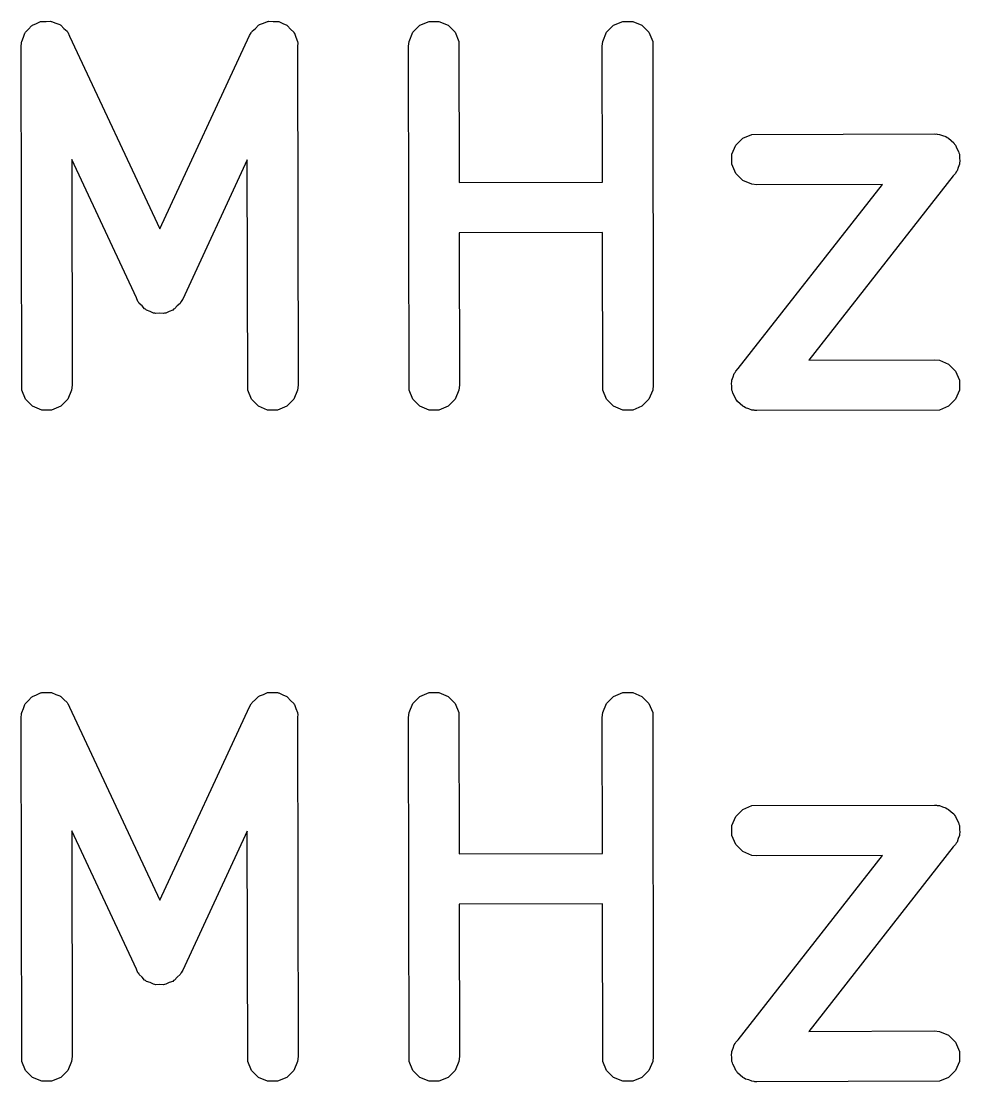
# Model space of a CAD drawing. Extents: x 5.31 to 6.87, y -4.41 to -2.86.
# Drawn here: x 6.1451 to 6.2541, y -3.9224 to -3.7991 of the extents above; entities that cross this region are included whole.
import ezdxf

# ---------------------------------------------------------------- set-up
doc = ezdxf.new("R2010")
doc.units = 0
doc.header["$MEASUREMENT"] = 0
doc.layers.add('BLACK', color=7, linetype='CONTINUOUS')

msp = doc.modelspace()

# ---------------------------------------------------------------- linework, layer by layer
at = {"layer": 'BLACK', "linetype": 'CONTINUOUS'}
for p, q in [((6.14643, -3.79958), (6.1469, -3.79939)), ((6.1469, -3.79939), (6.14737, -3.79917)), ((6.14737, -3.79917), (6.14743, -3.79917)), ((6.14743, -3.79917), (6.1475, -3.79914)), ((6.1475, -3.79914), (6.14801, -3.79914)), ((6.14801, -3.79914), (6.14852, -3.79912)), ((6.14852, -3.79912), (6.14858, -3.79914)), ((6.14858, -3.79914), (6.14865, -3.79914)), ((6.14865, -3.79914), (6.14912, -3.79934)), ((6.14912, -3.79934), (6.1496, -3.79952)), ((6.1496, -3.79952), (6.14965, -3.79956)), ((6.17274, -3.79956), (6.17279, -3.79952)), ((6.17279, -3.79952), (6.17327, -3.79934)), ((6.17327, -3.79934), (6.17374, -3.79914)), ((6.17374, -3.79914), (6.17381, -3.79914)), ((6.17381, -3.79914), (6.17387, -3.79912)), ((6.17387, -3.79912), (6.17438, -3.79914)), ((6.17438, -3.79914), (6.17489, -3.79914)), ((6.17489, -3.79914), (6.17496, -3.79917)), ((6.17496, -3.79917), (6.17502, -3.79917)), ((6.17502, -3.79917), (6.17549, -3.79939)), ((6.17549, -3.79939), (6.17596, -3.79958)), ((6.19143, -3.79958), (6.19249, -3.79914)), ((6.19249, -3.79914), (6.19364, -3.79914)), ((6.19364, -3.79914), (6.19471, -3.79958)), ((6.21392, -3.79958), (6.21499, -3.79914)), ((6.21499, -3.79914), (6.21614, -3.79914)), ((6.21614, -3.79914), (6.2172, -3.79958)), ((6.14537, -3.80099), (6.14555, -3.80051)), ((6.14555, -3.80051), (6.14559, -3.80046)), ((6.14559, -3.80046), (6.14562, -3.8004)), ((6.14562, -3.8004), (6.14598, -3.80004)), ((6.14598, -3.80004), (6.14632, -3.79966)), ((6.14632, -3.79966), (6.14638, -3.79963)), ((6.14638, -3.79963), (6.14643, -3.79958)), ((6.14965, -3.79956), (6.14971, -3.79958)), ((6.14971, -3.79958), (6.15007, -3.79995)), ((6.15007, -3.79995), (6.15045, -3.80029)), ((6.15045, -3.80029), (6.15048, -3.80035)), ((6.15048, -3.80035), (6.15053, -3.8004)), ((6.15053, -3.8004), (6.15071, -3.80085)), ((6.17164, -3.80079), (6.17184, -3.80046)), ((6.17184, -3.80046), (6.17186, -3.8004)), ((6.17186, -3.8004), (6.17189, -3.80037)), ((6.17189, -3.80037), (6.17194, -3.80029)), ((6.17194, -3.80029), (6.17232, -3.79995)), ((6.17232, -3.79995), (6.17268, -3.79958)), ((6.17268, -3.79958), (6.17274, -3.79956)), ((6.17596, -3.79958), (6.17601, -3.79963)), ((6.17601, -3.79963), (6.17606, -3.79966)), ((6.17606, -3.79966), (6.17641, -3.80004)), ((6.17641, -3.80004), (6.17677, -3.8004)), ((6.17677, -3.8004), (6.1768, -3.80046)), ((6.1768, -3.80046), (6.17684, -3.80051)), ((6.17684, -3.80051), (6.17702, -3.80099)), ((6.19017, -3.80146), (6.19061, -3.8004)), ((6.19061, -3.8004), (6.19143, -3.79958)), ((6.19471, -3.79958), (6.19552, -3.8004)), ((6.19552, -3.8004), (6.19596, -3.80146)), ((6.21267, -3.80146), (6.21311, -3.8004)), ((6.21311, -3.8004), (6.21392, -3.79958)), ((6.2172, -3.79958), (6.21802, -3.8004)), ((6.21802, -3.8004), (6.21846, -3.80146)), ((6.14512, -3.80204), (6.14516, -3.80166)), ((6.14515, -3.80159), (6.14517, -3.80155)), ((6.14516, -3.80166), (6.14515, -3.80159)), ((6.14517, -3.80155), (6.14518, -3.80146)), ((6.14518, -3.80146), (6.14537, -3.80099)), ((6.15071, -3.80085), (6.16121, -3.82324)), ((6.16121, -3.82324), (6.17164, -3.80079)), ((6.17702, -3.80099), (6.17721, -3.80146)), ((6.17721, -3.80146), (6.17721, -3.80153)), ((6.17721, -3.80153), (6.17724, -3.80159)), ((6.17724, -3.80159), (6.17722, -3.80208)), ((6.19011, -3.80204), (6.19017, -3.80146)), ((6.19596, -3.80146), (6.19599, -3.81788)), ((6.21261, -3.80204), (6.21267, -3.80146)), ((6.21846, -3.80146), (6.21852, -3.84141)), ((6.14518, -3.84199), (6.14512, -3.80204)), ((6.17722, -3.80208), (6.17727, -3.84141)), ((6.19017, -3.84199), (6.19011, -3.80204)), ((6.21263, -3.81784), (6.21261, -3.80204)), ((6.22811, -3.81352), (6.22892, -3.81271)), ((6.22892, -3.81271), (6.22999, -3.81227)), ((6.22999, -3.81227), (6.25118, -3.81221)), ((6.25118, -3.81221), (6.25135, -3.81223)), ((6.25135, -3.81223), (6.25141, -3.81222)), ((6.25141, -3.81222), (6.25149, -3.81224)), ((6.25149, -3.81224), (6.25176, -3.81227)), ((6.25176, -3.81227), (6.25213, -3.81242)), ((6.25213, -3.81242), (6.25252, -3.81253)), ((6.25252, -3.81253), (6.25266, -3.81264)), ((6.25266, -3.81264), (6.25282, -3.81271)), ((6.25282, -3.81271), (6.25311, -3.81299)), ((6.25311, -3.81299), (6.25343, -3.81324)), ((6.22767, -3.81459), (6.22811, -3.81352)), ((6.25343, -3.81324), (6.25351, -3.8134)), ((6.25351, -3.8134), (6.25364, -3.81352)), ((6.25364, -3.81352), (6.25379, -3.8139)), ((6.25379, -3.8139), (6.25399, -3.81425)), ((6.25399, -3.81425), (6.25401, -3.81442)), ((6.15852, -3.83128), (6.15099, -3.81521)), ((6.15099, -3.81521), (6.15102, -3.84141)), ((6.17138, -3.81523), (6.16387, -3.83141)), ((6.17142, -3.84199), (6.17138, -3.81523)), ((6.22767, -3.81574), (6.22767, -3.81459)), ((6.25401, -3.81442), (6.25408, -3.81459)), ((6.25408, -3.81459), (6.25408, -3.81499)), ((6.25408, -3.81499), (6.25413, -3.81539)), ((6.25413, -3.81539), (6.25408, -3.81556)), ((6.22811, -3.8168), (6.22767, -3.81574)), ((6.25371, -3.81664), (6.25364, -3.8168)), ((6.25382, -3.8165), (6.25371, -3.81664)), ((6.25393, -3.81611), (6.25382, -3.8165)), ((6.25408, -3.81574), (6.25393, -3.81611)), ((6.25408, -3.81556), (6.25408, -3.81574)), ((6.19599, -3.81788), (6.21263, -3.81784)), ((6.22892, -3.81762), (6.22811, -3.8168)), ((6.22999, -3.81806), (6.22892, -3.81762)), ((6.25336, -3.81708), (6.23659, -3.8385)), ((6.25364, -3.8168), (6.25336, -3.81708)), ((6.22838, -3.83949), (6.24515, -3.81808)), ((6.23056, -3.81812), (6.22999, -3.81806)), ((6.24515, -3.81808), (6.23056, -3.81812)), ((6.21264, -3.82369), (6.19599, -3.82373)), ((6.19599, -3.82373), (6.19602, -3.84141)), ((6.21267, -3.84199), (6.21264, -3.82369)), ((6.15867, -3.83169), (6.15852, -3.83128)), ((6.16387, -3.83141), (6.16375, -3.83162)), ((6.15876, -3.83179), (6.15867, -3.83169)), ((6.15881, -3.83191), (6.15876, -3.83179)), ((6.15915, -3.83221), (6.15881, -3.83191)), ((6.15945, -3.83254), (6.15915, -3.83221)), ((6.15957, -3.8326), (6.15945, -3.83254)), ((6.15966, -3.83269), (6.15957, -3.8326)), ((6.16009, -3.83284), (6.15966, -3.83269)), ((6.16273, -3.83269), (6.1623, -3.83284)), ((6.16282, -3.8326), (6.16273, -3.83269)), ((6.16294, -3.83254), (6.16282, -3.8326)), ((6.16324, -3.83221), (6.16294, -3.83254)), ((6.16358, -3.83191), (6.16324, -3.83221)), ((6.16367, -3.83174), (6.16358, -3.83191)), ((6.16372, -3.83169), (6.16367, -3.83174)), ((6.16375, -3.83162), (6.16372, -3.83169)), ((6.16049, -3.83303), (6.16009, -3.83284)), ((6.16062, -3.83304), (6.16049, -3.83303)), ((6.16075, -3.83308), (6.16062, -3.83304)), ((6.1612, -3.83306), (6.16075, -3.83308)), ((6.16164, -3.83308), (6.1612, -3.83306)), ((6.16177, -3.83304), (6.16164, -3.83308)), ((6.1619, -3.83303), (6.16177, -3.83304)), ((6.1623, -3.83284), (6.1619, -3.83303)), ((6.23659, -3.8385), (6.25118, -3.83846)), ((6.25118, -3.83846), (6.25176, -3.83851)), ((6.25176, -3.83851), (6.25282, -3.83896)), ((6.25282, -3.83896), (6.25364, -3.83977)), ((6.22782, -3.84046), (6.22793, -3.84007)), ((6.22793, -3.84007), (6.22804, -3.83993)), ((6.22804, -3.83993), (6.22811, -3.83977)), ((6.22811, -3.83977), (6.22838, -3.83949)), ((6.25364, -3.83977), (6.25408, -3.84083)), ((6.15102, -3.84141), (6.15097, -3.84199)), ((6.17727, -3.84141), (6.17721, -3.84199)), ((6.19602, -3.84141), (6.19596, -3.84199)), ((6.21852, -3.84141), (6.21846, -3.84199)), ((6.22762, -3.84118), (6.22767, -3.84101)), ((6.22767, -3.84158), (6.22762, -3.84118)), ((6.22767, -3.84083), (6.22782, -3.84046)), ((6.22767, -3.84101), (6.22767, -3.84083)), ((6.25408, -3.84083), (6.25408, -3.84199)), ((6.14562, -3.84305), (6.14518, -3.84199)), ((6.15097, -3.84199), (6.15053, -3.84305)), ((6.17186, -3.84305), (6.17142, -3.84199)), ((6.17721, -3.84199), (6.17677, -3.84305)), ((6.19061, -3.84305), (6.19017, -3.84199)), ((6.19596, -3.84199), (6.19552, -3.84305)), ((6.21311, -3.84305), (6.21267, -3.84199)), ((6.21846, -3.84199), (6.21802, -3.84305)), ((6.22767, -3.84199), (6.22767, -3.84158)), ((6.22773, -3.84215), (6.22767, -3.84199)), ((6.22775, -3.84233), (6.22773, -3.84215)), ((6.22795, -3.84268), (6.22775, -3.84233)), ((6.25408, -3.84199), (6.25364, -3.84305)), ((6.14643, -3.84387), (6.14562, -3.84305)), ((6.1475, -3.84431), (6.14643, -3.84387)), ((6.14971, -3.84387), (6.14865, -3.84431)), ((6.15053, -3.84305), (6.14971, -3.84387)), ((6.17268, -3.84387), (6.17186, -3.84305)), ((6.17374, -3.84431), (6.17268, -3.84387)), ((6.17596, -3.84387), (6.17489, -3.84431)), ((6.17677, -3.84305), (6.17596, -3.84387)), ((6.19143, -3.84387), (6.19061, -3.84305)), ((6.19249, -3.84431), (6.19143, -3.84387)), ((6.19471, -3.84387), (6.19364, -3.84431)), ((6.19552, -3.84305), (6.19471, -3.84387)), ((6.21392, -3.84387), (6.21311, -3.84305)), ((6.21499, -3.84431), (6.21392, -3.84387)), ((6.2172, -3.84387), (6.21614, -3.84431)), ((6.21802, -3.84305), (6.2172, -3.84387)), ((6.22811, -3.84305), (6.22795, -3.84268)), ((6.22823, -3.84318), (6.22811, -3.84305)), ((6.22832, -3.84333), (6.22823, -3.84318)), ((6.22864, -3.84358), (6.22832, -3.84333)), ((6.22892, -3.84387), (6.22864, -3.84358)), ((6.22909, -3.84393), (6.22892, -3.84387)), ((6.25282, -3.84387), (6.25176, -3.84431)), ((6.25364, -3.84305), (6.25282, -3.84387)), ((6.14865, -3.84431), (6.1475, -3.84431)), ((6.17489, -3.84431), (6.17374, -3.84431)), ((6.19364, -3.84431), (6.19249, -3.84431)), ((6.21614, -3.84431), (6.21499, -3.84431)), ((6.22923, -3.84404), (6.22909, -3.84393)), ((6.22961, -3.84415), (6.22923, -3.84404)), ((6.22999, -3.84431), (6.22961, -3.84415)), ((6.23026, -3.84433), (6.22999, -3.84431)), ((6.23033, -3.84435), (6.23026, -3.84433)), ((6.2304, -3.84435), (6.23033, -3.84435)), ((6.23056, -3.84436), (6.2304, -3.84435)), ((6.25176, -3.84431), (6.23056, -3.84436)), ((6.1469, -3.87739), (6.14737, -3.87717)), ((6.14737, -3.87717), (6.14743, -3.87717)), ((6.14743, -3.87717), (6.1475, -3.87714)), ((6.1475, -3.87714), (6.14801, -3.87714)), ((6.14801, -3.87714), (6.14852, -3.87712)), ((6.14852, -3.87712), (6.14858, -3.87714)), ((6.14858, -3.87714), (6.14865, -3.87714)), ((6.14865, -3.87714), (6.14912, -3.87734)), ((6.17327, -3.87734), (6.17374, -3.87714)), ((6.17374, -3.87714), (6.17381, -3.87714)), ((6.17381, -3.87714), (6.17387, -3.87712)), ((6.17387, -3.87712), (6.17438, -3.87714)), ((6.17438, -3.87714), (6.17489, -3.87714)), ((6.17489, -3.87714), (6.17496, -3.87717)), ((6.17496, -3.87717), (6.17502, -3.87717)), ((6.17502, -3.87717), (6.17549, -3.87739)), ((6.19143, -3.87758), (6.19249, -3.87714)), ((6.19249, -3.87714), (6.19364, -3.87714)), ((6.19364, -3.87714), (6.19471, -3.87758)), ((6.21392, -3.87758), (6.21499, -3.87714)), ((6.21499, -3.87714), (6.21614, -3.87714)), ((6.21614, -3.87714), (6.2172, -3.87758)), ((6.14559, -3.87846), (6.14562, -3.8784)), ((6.14562, -3.8784), (6.14598, -3.87804)), ((6.14598, -3.87804), (6.14632, -3.87766)), ((6.14632, -3.87766), (6.14638, -3.87763)), ((6.14638, -3.87763), (6.14643, -3.87758)), ((6.14643, -3.87758), (6.1469, -3.87739)), ((6.14912, -3.87734), (6.1496, -3.87752)), ((6.1496, -3.87752), (6.14965, -3.87756)), ((6.14965, -3.87756), (6.14971, -3.87758)), ((6.14971, -3.87758), (6.15007, -3.87795)), ((6.15007, -3.87795), (6.15045, -3.87829)), ((6.15045, -3.87829), (6.15048, -3.87835)), ((6.15048, -3.87835), (6.15053, -3.8784)), ((6.15053, -3.8784), (6.15071, -3.87885)), ((6.17184, -3.87846), (6.17186, -3.8784)), ((6.17186, -3.8784), (6.17189, -3.87837)), ((6.17189, -3.87837), (6.17194, -3.87829)), ((6.17194, -3.87829), (6.17232, -3.87795)), ((6.17232, -3.87795), (6.17268, -3.87758)), ((6.17268, -3.87758), (6.17274, -3.87756)), ((6.17274, -3.87756), (6.17279, -3.87752)), ((6.17279, -3.87752), (6.17327, -3.87734)), ((6.17549, -3.87739), (6.17596, -3.87758)), ((6.17596, -3.87758), (6.17601, -3.87763)), ((6.17601, -3.87763), (6.17606, -3.87766)), ((6.17606, -3.87766), (6.17641, -3.87804)), ((6.17641, -3.87804), (6.17677, -3.8784)), ((6.17677, -3.8784), (6.1768, -3.87846)), ((6.19017, -3.87946), (6.19061, -3.8784)), ((6.19061, -3.8784), (6.19143, -3.87758)), ((6.19471, -3.87758), (6.19552, -3.8784)), ((6.19552, -3.8784), (6.19596, -3.87946)), ((6.21267, -3.87946), (6.21311, -3.8784)), ((6.21311, -3.8784), (6.21392, -3.87758)), ((6.2172, -3.87758), (6.21802, -3.8784)), ((6.21802, -3.8784), (6.21846, -3.87946)), ((6.14515, -3.87959), (6.14517, -3.87955)), ((6.14516, -3.87966), (6.14515, -3.87959)), ((6.14517, -3.87955), (6.14518, -3.87946)), ((6.14518, -3.87946), (6.14537, -3.87899)), ((6.14537, -3.87899), (6.14555, -3.87851)), ((6.14555, -3.87851), (6.14559, -3.87846)), ((6.15071, -3.87885), (6.16121, -3.90124)), ((6.16121, -3.90124), (6.17164, -3.87879)), ((6.17164, -3.87879), (6.17184, -3.87846)), ((6.1768, -3.87846), (6.17684, -3.87851)), ((6.17684, -3.87851), (6.17702, -3.87899)), ((6.17702, -3.87899), (6.17721, -3.87946)), ((6.17721, -3.87946), (6.17721, -3.87953)), ((6.17721, -3.87953), (6.17724, -3.87959)), ((6.17724, -3.87959), (6.17722, -3.88008)), ((6.19011, -3.88004), (6.19017, -3.87946)), ((6.19596, -3.87946), (6.19599, -3.89588)), ((6.21261, -3.88004), (6.21267, -3.87946)), ((6.21846, -3.87946), (6.21852, -3.91941)), ((6.14512, -3.88004), (6.14516, -3.87966)), ((6.14518, -3.91999), (6.14512, -3.88004)), ((6.17722, -3.88008), (6.17727, -3.91941)), ((6.19017, -3.91999), (6.19011, -3.88004)), ((6.21263, -3.89584), (6.21261, -3.88004)), ((6.22811, -3.89152), (6.22892, -3.89071)), ((6.22892, -3.89071), (6.22999, -3.89027)), ((6.22999, -3.89027), (6.25118, -3.89021)), ((6.25118, -3.89021), (6.25135, -3.89023)), ((6.25135, -3.89023), (6.25141, -3.89022)), ((6.25141, -3.89022), (6.25149, -3.89024)), ((6.25149, -3.89024), (6.25176, -3.89027)), ((6.25176, -3.89027), (6.25213, -3.89042)), ((6.25213, -3.89042), (6.25252, -3.89053)), ((6.25252, -3.89053), (6.25266, -3.89064)), ((6.25266, -3.89064), (6.25282, -3.89071)), ((6.25282, -3.89071), (6.25311, -3.89099)), ((6.22767, -3.89259), (6.22811, -3.89152)), ((6.25311, -3.89099), (6.25343, -3.89124)), ((6.25343, -3.89124), (6.25351, -3.8914)), ((6.25351, -3.8914), (6.25364, -3.89152)), ((6.25364, -3.89152), (6.25379, -3.8919)), ((6.25379, -3.8919), (6.25399, -3.89225)), ((6.22767, -3.89374), (6.22767, -3.89259)), ((6.25399, -3.89225), (6.25401, -3.89242)), ((6.25401, -3.89242), (6.25408, -3.89259)), ((6.25408, -3.89259), (6.25408, -3.89299)), ((6.25408, -3.89299), (6.25413, -3.89339)), ((6.15852, -3.90928), (6.15099, -3.89321)), ((6.15099, -3.89321), (6.15102, -3.91941)), ((6.17138, -3.89323), (6.16387, -3.90941)), ((6.17142, -3.91999), (6.17138, -3.89323)), ((6.22811, -3.8948), (6.22767, -3.89374)), ((6.25393, -3.89411), (6.25382, -3.8945)), ((6.25408, -3.89374), (6.25393, -3.89411)), ((6.25413, -3.89339), (6.25408, -3.89356)), ((6.25408, -3.89356), (6.25408, -3.89374)), ((6.22892, -3.89562), (6.22811, -3.8948)), ((6.22999, -3.89606), (6.22892, -3.89562)), ((6.25336, -3.89508), (6.23659, -3.9165)), ((6.25364, -3.8948), (6.25336, -3.89508)), ((6.25371, -3.89464), (6.25364, -3.8948)), ((6.25382, -3.8945), (6.25371, -3.89464)), ((6.19599, -3.89588), (6.21263, -3.89584)), ((6.22838, -3.91749), (6.24515, -3.89608)), ((6.23056, -3.89612), (6.22999, -3.89606)), ((6.24515, -3.89608), (6.23056, -3.89612)), ((6.21264, -3.90169), (6.19599, -3.90173)), ((6.19599, -3.90173), (6.19602, -3.91941)), ((6.21267, -3.91999), (6.21264, -3.90169)), ((6.15867, -3.90969), (6.15852, -3.90928)), ((6.15876, -3.90979), (6.15867, -3.90969)), ((6.15881, -3.90991), (6.15876, -3.90979)), ((6.15915, -3.91021), (6.15881, -3.90991)), ((6.15945, -3.91054), (6.15915, -3.91021)), ((6.16324, -3.91021), (6.16294, -3.91054)), ((6.16358, -3.90991), (6.16324, -3.91021)), ((6.16367, -3.90974), (6.16358, -3.90991)), ((6.16372, -3.90969), (6.16367, -3.90974)), ((6.16375, -3.90962), (6.16372, -3.90969)), ((6.16387, -3.90941), (6.16375, -3.90962)), ((6.15957, -3.9106), (6.15945, -3.91054)), ((6.15966, -3.91069), (6.15957, -3.9106)), ((6.16009, -3.91084), (6.15966, -3.91069)), ((6.16049, -3.91103), (6.16009, -3.91084)), ((6.16062, -3.91104), (6.16049, -3.91103)), ((6.16075, -3.91108), (6.16062, -3.91104)), ((6.1612, -3.91106), (6.16075, -3.91108)), ((6.16164, -3.91108), (6.1612, -3.91106)), ((6.16177, -3.91104), (6.16164, -3.91108)), ((6.1619, -3.91103), (6.16177, -3.91104)), ((6.1623, -3.91084), (6.1619, -3.91103)), ((6.16273, -3.91069), (6.1623, -3.91084)), ((6.16282, -3.9106), (6.16273, -3.91069)), ((6.16294, -3.91054), (6.16282, -3.9106)), ((6.23659, -3.9165), (6.25118, -3.91646)), ((6.25118, -3.91646), (6.25176, -3.91651)), ((6.25176, -3.91651), (6.25282, -3.91696)), ((6.22804, -3.91793), (6.22811, -3.91777)), ((6.22811, -3.91777), (6.22838, -3.91749)), ((6.25282, -3.91696), (6.25364, -3.91777)), ((6.25364, -3.91777), (6.25408, -3.91883)), ((6.22762, -3.91918), (6.22767, -3.91901)), ((6.22767, -3.91883), (6.22782, -3.91846)), ((6.22767, -3.91901), (6.22767, -3.91883)), ((6.22782, -3.91846), (6.22793, -3.91807)), ((6.22793, -3.91807), (6.22804, -3.91793)), ((6.25408, -3.91883), (6.25408, -3.91999)), ((6.14562, -3.92105), (6.14518, -3.91999)), ((6.15097, -3.91999), (6.15053, -3.92105)), ((6.15102, -3.91941), (6.15097, -3.91999)), ((6.17186, -3.92105), (6.17142, -3.91999)), ((6.17721, -3.91999), (6.17677, -3.92105)), ((6.17727, -3.91941), (6.17721, -3.91999)), ((6.19061, -3.92105), (6.19017, -3.91999)), ((6.19596, -3.91999), (6.19552, -3.92105)), ((6.19602, -3.91941), (6.19596, -3.91999)), ((6.21311, -3.92105), (6.21267, -3.91999)), ((6.21846, -3.91999), (6.21802, -3.92105)), ((6.21852, -3.91941), (6.21846, -3.91999)), ((6.22767, -3.91958), (6.22762, -3.91918)), ((6.22767, -3.91999), (6.22767, -3.91958)), ((6.22773, -3.92015), (6.22767, -3.91999)), ((6.22775, -3.92033), (6.22773, -3.92015)), ((6.25408, -3.91999), (6.25364, -3.92105)), ((6.14643, -3.92187), (6.14562, -3.92105)), ((6.15053, -3.92105), (6.14971, -3.92187)), ((6.17268, -3.92187), (6.17186, -3.92105)), ((6.17677, -3.92105), (6.17596, -3.92187)), ((6.19143, -3.92187), (6.19061, -3.92105)), ((6.19552, -3.92105), (6.19471, -3.92187)), ((6.21392, -3.92187), (6.21311, -3.92105)), ((6.21802, -3.92105), (6.2172, -3.92187)), ((6.22795, -3.92068), (6.22775, -3.92033)), ((6.22811, -3.92105), (6.22795, -3.92068)), ((6.22823, -3.92118), (6.22811, -3.92105)), ((6.22832, -3.92133), (6.22823, -3.92118)), ((6.22864, -3.92158), (6.22832, -3.92133)), ((6.25364, -3.92105), (6.25282, -3.92187)), ((6.1475, -3.92231), (6.14643, -3.92187)), ((6.14865, -3.92231), (6.1475, -3.92231)), ((6.14971, -3.92187), (6.14865, -3.92231)), ((6.17374, -3.92231), (6.17268, -3.92187)), ((6.17489, -3.92231), (6.17374, -3.92231)), ((6.17596, -3.92187), (6.17489, -3.92231)), ((6.19249, -3.92231), (6.19143, -3.92187)), ((6.19364, -3.92231), (6.19249, -3.92231)), ((6.19471, -3.92187), (6.19364, -3.92231)), ((6.21499, -3.92231), (6.21392, -3.92187)), ((6.21614, -3.92231), (6.21499, -3.92231)), ((6.2172, -3.92187), (6.21614, -3.92231)), ((6.22892, -3.92187), (6.22864, -3.92158)), ((6.22909, -3.92193), (6.22892, -3.92187)), ((6.22923, -3.92204), (6.22909, -3.92193)), ((6.22961, -3.92215), (6.22923, -3.92204)), ((6.22999, -3.92231), (6.22961, -3.92215)), ((6.23026, -3.92233), (6.22999, -3.92231)), ((6.23033, -3.92235), (6.23026, -3.92233)), ((6.2304, -3.92235), (6.23033, -3.92235)), ((6.23056, -3.92236), (6.2304, -3.92235)), ((6.25176, -3.92231), (6.23056, -3.92236)), ((6.25282, -3.92187), (6.25176, -3.92231))]:
    msp.add_line(p, q, dxfattribs=at)

doc.saveas('drawing.dxf')
